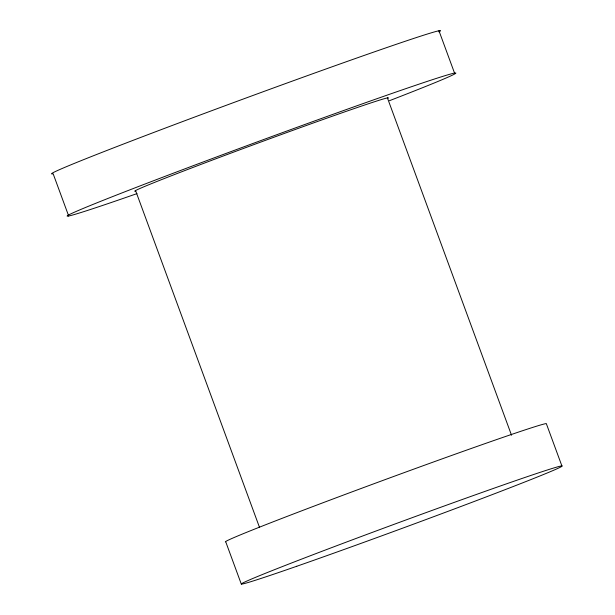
<?xml version="1.0" encoding="UTF-8"?>
<svg xmlns="http://www.w3.org/2000/svg" width="615" height="615" viewBox="0 0 615 615"><rect width="100%" height="100%" fill="white"/><g stroke="black" fill="none" stroke-linecap="round" stroke-linejoin="round"><path stroke-width="0.92" d="M438.956 30.75L454.516 73.031M561.864 465.855L546.305 423.574A171.231 3.29 -20.2 0 0 374.066 483.69A171.231 3.29 -20.2 0 0 225.797 541.969L241.357 584.25M387.412 97.9L511.534 435.243M259.584 527.601L135.792 191.15A135.177 2.598 -20.2 0 1 261.813 141.681A135.177 2.598 -20.2 0 1 387.358 98.638M68.696 216.019L53.136 173.738A207.278 3.982 -20.2 0 1 246.369 97.885A207.278 3.982 -20.2 0 1 438.872 31.888M137.007 193.602A207.278 3.982 -20.2 0 1 119.033 194.071A207.278 3.982 -20.2 0 1 401.334 90.19A207.278 3.982 -20.2 0 1 389.349 100.737M296.768 566.261A171.231 3.29 -20.2 0 0 559.504 467.631A171.231 3.29 -20.2 0 0 348.559 541.262A171.231 3.29 -20.2 0 0 296.768 566.261"/></g></svg>
